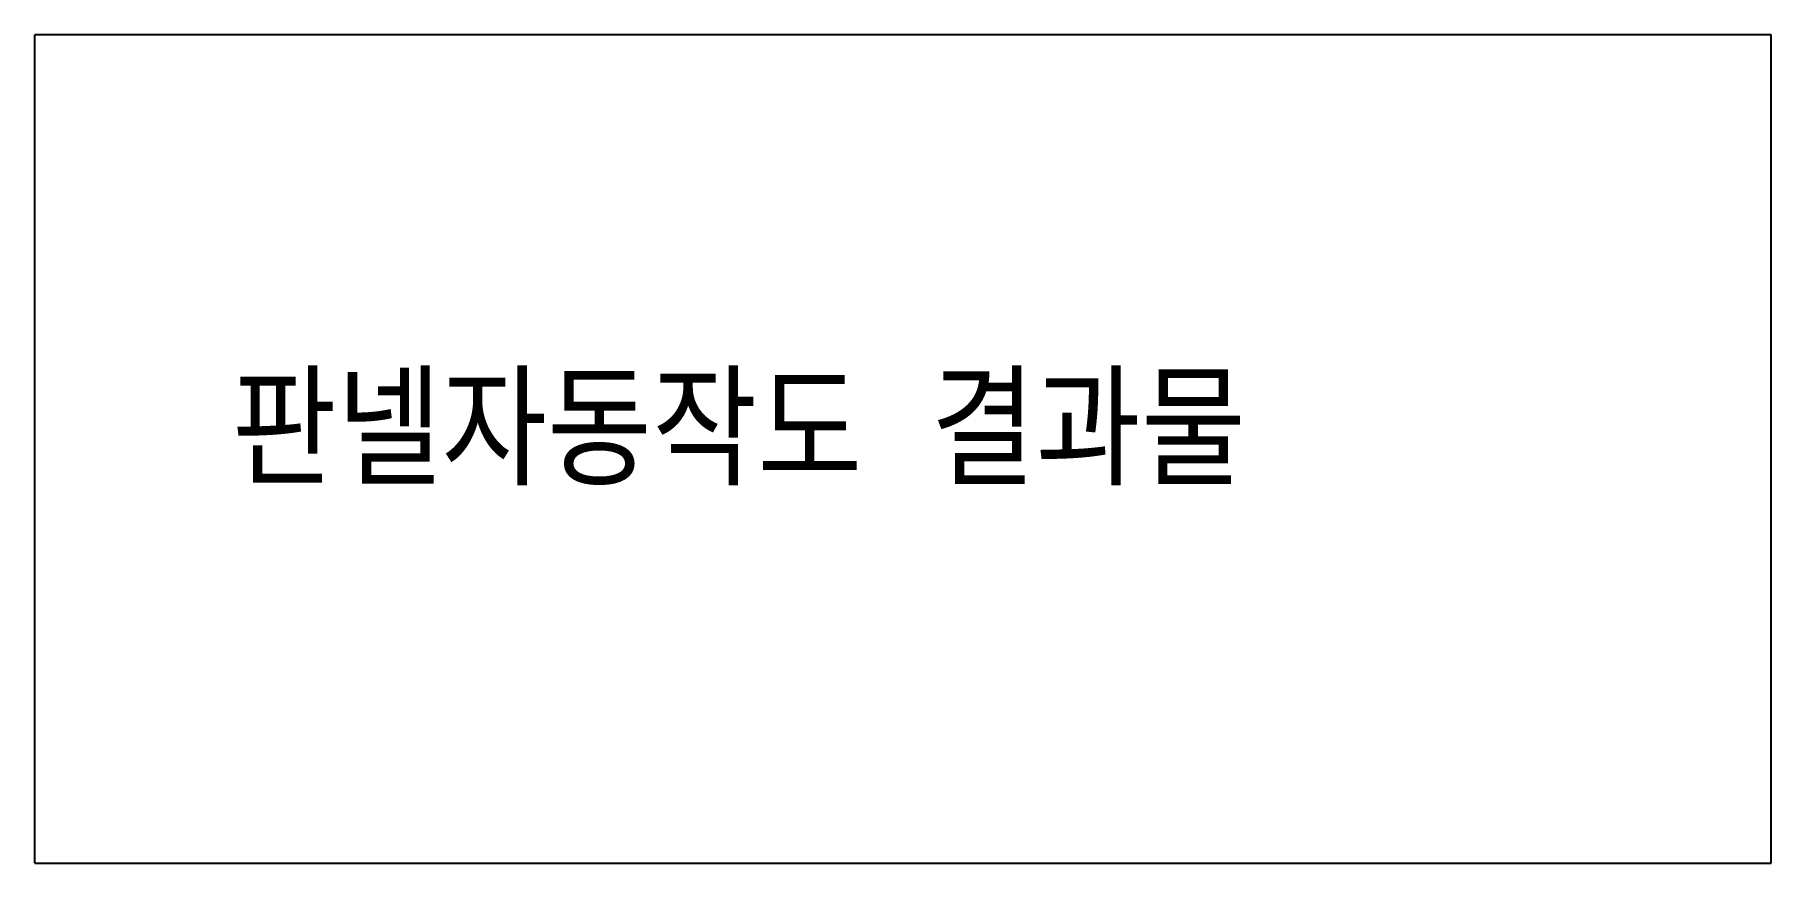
# Model space of a CAD drawing. Header units: millimetres. Extents: x -3500 to -3186, y 0 to 150.
import ezdxf

# ---------------------------------------------------------------- set-up
doc = ezdxf.new("R2010")
doc.units = ezdxf.units.MM
doc.styles.add('GHS', font='romans.shx', dxfattribs={"width": 0.9, "height": 2.7, "bigfont": 'ghs.shx'})

msp = doc.modelspace()

# ---------------------------------------------------------------- linework, layer by layer
at = {"linetype": 'Continuous', "lineweight": 25}
for p, q in [((-3185.54, 150), (-3500, 150)), ((-3500, 0), (-3500, 150)), ((-3185.54, 0), (-3185.54, 150)), ((-3500, 0), (-3185.54, 0))]:
    msp.add_line(p, q, dxfattribs=at)

# ---------------------------------------------------------------- texts
at = {"color": 2, "linetype": 'Continuous', "style": 'GHS', "width": 0.9}
msp.add_text('판넬자동작도 결과물', height=20, dxfattribs=at).set_placement((-3464.38, 68.39))

doc.saveas('drawing.dxf')
